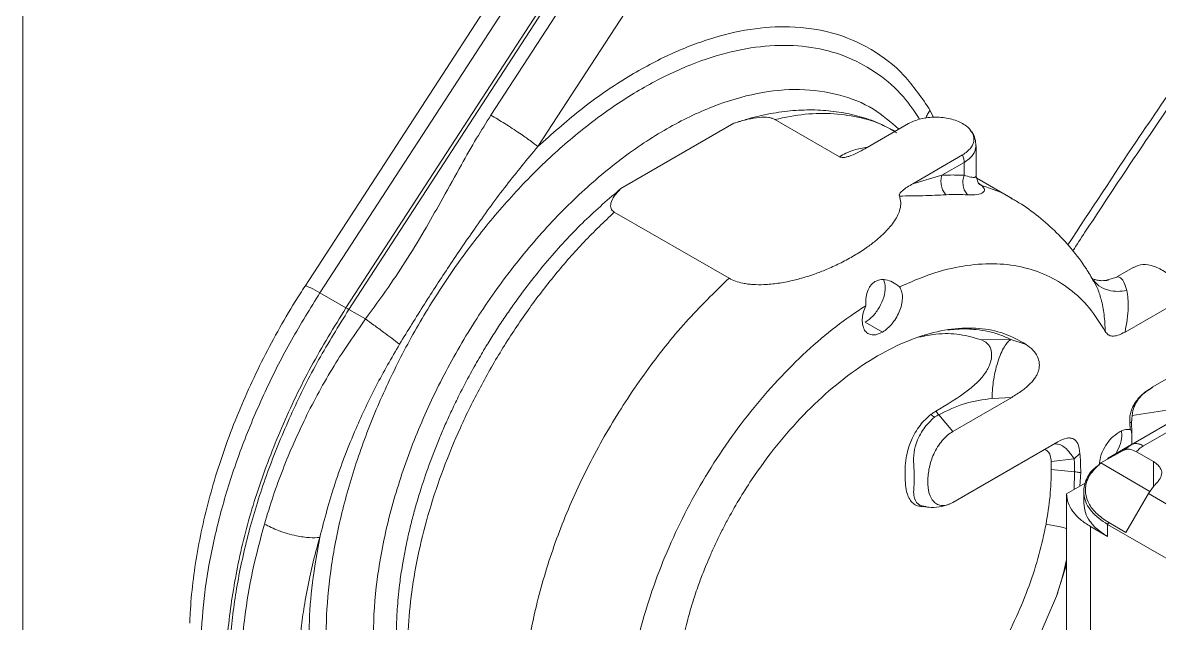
# Model space of a CAD drawing. Header units: millimetres. Extents: x 169 to 14583, y -399 to 10804.
# Drawn here: x 12408.4 to 12548.6, y 7381.3 to 7455.4 of the extents above; entities that cross this region are included whole.
import ezdxf

# ---------------------------------------------------------------- set-up
doc = ezdxf.new("R2010")
doc.units = ezdxf.units.MM
doc.header["$LTSCALE"] = 35

msp = doc.modelspace()

# ---------------------------------------------------------------- linework, layer by layer
at = {"color": 7, "linetype": 'Continuous', "lineweight": 18}
for p, q in [((12448.656, 7420.032), (12547.362, 7572.018)), ((12543.911, 7567.458), (12448.299, 7420.236)), ((12408.445, 7549.108), (12408.445, 5785.38)), ((12473.308, 7469.2), (12443.251, 7422.918)), ((12475.375, 7468.711), (12445.088, 7422.077)), ((12471.962, 7440.124), (12488.839, 7466.112)), ((12501.18, 7443.471), (12509.146, 7438.873)), ((12520.335, 7444.582), (12520.73, 7443.725)), ((12496.123, 7443.002), (12482.195, 7434.961)), ((12496.72, 7443.156), (12496.123, 7443.002)), ((12512.264, 7439.854), (12517.633, 7442.954)), ((12515.997, 7442.009), (12515.227, 7442.388)), ((12524.325, 7439.091), (12518.181, 7435.543)), ((12525.979, 7436.434), (12525.979, 7440.206)), ((12524.514, 7438.165), (12521.763, 7436.576)), ((12524.514, 7438.165), (12524.514, 7436.573)), ((12518.181, 7435.543), (12521.763, 7436.576)), ((12526.292, 7435.54), (12525.979, 7436.448)), ((12530.479, 7433.667), (12526.057, 7436.22)), ((12526.721, 7435.282), (12526.272, 7435.598)), ((12526.721, 7435.282), (12526.324, 7435.515)), ((12495.523, 7423.878), (12481.381, 7432.042)), ((12545.41, 7425.241), (12543.328, 7424.039)), ((12540.528, 7423.683), (12540.362, 7423.695)), ((12543.468, 7424.071), (12542.074, 7423.626)), ((12448.299, 7420.236), (12445.088, 7422.077)), ((12544.348, 7417.249), (12552.092, 7421.72)), ((12448.656, 7420.032), (12450.69, 7418.857)), ((12512.305, 7418.456), (12514.426, 7417.231)), ((12519.569, 7416.828), (12519.704, 7416.87)), ((12522.486, 7417.496), (12523.072, 7417.542)), ((12530.275, 7416.329), (12526.669, 7416.277)), ((12532.15, 7415.725), (12530.275, 7416.329)), ((12552.092, 7412.963), (12547.778, 7410.473)), ((12559.249, 7411.519), (12545.106, 7403.354)), ((12546.606, 7403.206), (12560.749, 7411.37)), ((12523.1, 7404.983), (12530.37, 7409.18)), ((12530.37, 7409.18), (12527.969, 7409.052)), ((12523.1, 7404.983), (12521.386, 7407.053)), ((12545.244, 7406.95), (12553.564, 7408.237)), ((12545.13, 7406.237), (12545.113, 7406.283)), ((12545.171, 7404.686), (12545.137, 7406.238)), ((12544.983, 7405.212), (12545.054, 7405.162)), ((12545.171, 7403.972), (12545.171, 7404.666)), ((12536.08, 7403.72), (12523.1, 7396.227)), ((12544.183, 7402.663), (12541.355, 7401.094)), ((12545.123, 7403.364), (12542.174, 7401.661)), ((12545.106, 7403.354), (12544.183, 7402.663)), ((12545.171, 7403.392), (12545.171, 7403.763)), ((12538.085, 7401.591), (12535.243, 7401.264)), ((12535.259, 7400.275), (12535.243, 7401.264)), ((12538.793, 7402.28), (12538.085, 7401.591)), ((12547.849, 7401.264), (12545.767, 7402.466)), ((12538.124, 7400.016), (12535.259, 7400.275)), ((12538.061, 7397.817), (12538.124, 7400.016)), ((12538.791, 7398.238), (12538.881, 7399.917)), ((12541.355, 7401.094), (12547.418, 7397.593)), ((12537.142, 7397.287), (12539.45, 7398.619)), ((12537.142, 7340.129), (12537.142, 7397.287)), ((12539.263, 7397.598), (12539.263, 7396.12)), ((12544.455, 7392.528), (12547.228, 7397.33)), ((12547.228, 7397.33), (12547.849, 7398.187)), ((12547.228, 7397.33), (12549.706, 7395.9)), ((12519.398, 7395.716), (12519.604, 7395.693)), ((12540.071, 7393.262), (12542.192, 7392.038)), ((12540.071, 7347.607), (12540.071, 7393.262)), ((12542.192, 7392.038), (12542.192, 7393.508)), ((12542.192, 7393.508), (12553.506, 7386.976)), ((12542.334, 7393.752), (12544.455, 7392.528)), ((12535.88, 7384.654), (12537.142, 7388.58)), ((12533.352, 7378.761), (12535.88, 7384.654))]:
    msp.add_line(p, q, dxfattribs=at)
at = {"color": 7, "linetype": 'Continuous', "lineweight": 18, "flags": 128}
for points in [[(12466.162, 7443.994), (12494.58, 7487.752), (12516.909, 7522.133)], [(12547.849, 7398.187), (12547.849, 7399.54), (12547.849, 7401.264)], [(12542.192, 7393.508), (12542.271, 7393.645), (12542.334, 7393.752)]]:
    msp.add_lwpolyline(points, dxfattribs=at)
at = {"color": 7, "linetype": 'Continuous', "lineweight": 18}
for points, knots in [([(12557.798, 7458.341), (12553.764, 7452.518), (12546.821, 7442.497), (12540.106, 7432.272), (12537.292, 7427.988)], [0, 0, 0, 0, 0.5810537, 1, 1, 1, 1]), ([(12537.922, 7427.254), (12538.416, 7428.019), (12541.536, 7432.847), (12547.42, 7441.623), (12553.762, 7450.926), (12557.438, 7456.195), (12558.36, 7457.516)], [0, 0, 0, 0, 0.0745844, 0.4709853, 0.8673819, 1, 1, 1, 1]), ([(12471.962, 7440.124), (12473.675, 7441.66), (12477.101, 7444.729), (12482.421, 7448.433), (12487.755, 7451.391), (12493.032, 7453.493), (12498.156, 7454.719), (12503.327, 7455.061), (12508.4, 7454.323), (12513.141, 7452.285), (12517.251, 7449.126), (12519.307, 7446.097), (12520.335, 7444.582)], [0, 0, 0, 0, 0.093388, 0.1866349, 0.2800842, 0.3733818, 0.4666724, 0.5601275, 0.6700042, 0.7800839, 0.8899974, 1, 1, 1, 1]), ([(12450.044, 7361.903), (12449.335, 7363.279), (12447.915, 7366.032), (12446.577, 7370.968), (12445.851, 7376.389), (12445.804, 7382.267), (12446.421, 7388.484), (12447.696, 7394.938), (12449.606, 7401.517), (12452.119, 7408.11), (12455.192, 7414.603), (12458.771, 7420.885), (12462.797, 7426.849), (12467.2, 7432.393), (12471.904, 7437.422), (12476.83, 7441.849), (12481.892, 7445.599), (12487.005, 7448.609), (12492.08, 7450.826), (12497.032, 7452.212), (12501.775, 7452.744), (12506.227, 7452.411), (12510.317, 7451.227), (12513.953, 7449.183), (12516.915, 7446.632), (12518.383, 7444.443), (12519.022, 7443.49)], [0, 0, 0, 0, 0.0420691, 0.0841383, 0.1262074, 0.1682766, 0.2103457, 0.2524149, 0.294484, 0.3365531, 0.3786223, 0.4206914, 0.4627606, 0.5048297, 0.5468989, 0.588968, 0.6310371, 0.6731063, 0.7151754, 0.7572446, 0.7993137, 0.8413829, 0.883452, 0.9255212, 0.9675903, 1, 1, 1, 1]), ([(12455.559, 7363.24), (12454.784, 7364.783), (12453.234, 7367.87), (12451.971, 7373.552), (12451.532, 7379.834), (12451.999, 7386.646), (12453.343, 7393.796), (12455.535, 7401.115), (12458.52, 7408.422), (12462.224, 7415.536), (12466.557, 7422.282), (12471.412, 7428.495), (12476.669, 7434.02), (12482.198, 7438.723), (12487.864, 7442.487), (12493.528, 7445.221), (12499.047, 7446.853), (12504.294, 7447.355), (12509.114, 7446.677), (12513.265, 7445.052), (12515.448, 7443.149), (12516.454, 7442.273)], [0, 0, 0, 0, 0.0530404, 0.1060809, 0.1591213, 0.2121617, 0.2652021, 0.3182426, 0.371283, 0.4243234, 0.4773639, 0.5304043, 0.5834447, 0.6364851, 0.6895256, 0.742566, 0.7956064, 0.8486468, 0.9016873, 0.9547277, 1, 1, 1, 1]), ([(12450.69, 7418.857), (12451.645, 7420.163), (12453.44, 7422.619), (12455.955, 7426.402), (12458.162, 7430.078), (12460.343, 7433.94), (12462.358, 7437.61), (12464.304, 7441.038), (12465.568, 7443.048), (12466.162, 7443.994)], [0, 0, 0, 0, 0.1635796, 0.3077055, 0.459955, 0.5990461, 0.75907, 0.8866728, 1, 1, 1, 1]), ([(12466.162, 7443.994), (12466.724, 7443.66), (12467.847, 7442.992), (12469.615, 7441.832), (12471.055, 7440.828), (12471.659, 7440.359), (12471.962, 7440.124)], [0, 0, 0, 0, 0.279619, 0.559238, 0.779619, 1, 1, 1, 1]), ([(12501.18, 7443.471), (12501.07, 7443.524), (12500.843, 7443.634), (12500.199, 7443.76), (12499.15, 7443.746), (12497.692, 7443.487), (12496.686, 7443.176), (12496.123, 7443.002)], [0, 0, 0, 0, 0.0785002, 0.1625156, 0.3694184, 0.6470616, 1, 1, 1, 1]), ([(12514.698, 7442.647), (12514.449, 7442.774), (12513.453, 7443.28), (12511.567, 7443.877), (12509.067, 7444.43), (12506.453, 7444.672), (12503.748, 7444.631), (12500.959, 7444.283), (12498.604, 7443.787), (12497.18, 7443.322), (12496.713, 7443.17)], [0, 0, 0, 0, 0.0476441, 0.1904064, 0.3337746, 0.4785788, 0.6254173, 0.7745763, 0.926005, 1, 1, 1, 1]), ([(12516.213, 7441.813), (12515.784, 7442.079), (12514.438, 7442.912), (12511.85, 7443.729), (12508.51, 7444.256), (12504.945, 7444.222), (12502.435, 7443.722), (12501.18, 7443.471)], [0, 0, 0, 0, 0.1048312, 0.3286234, 0.5524156, 0.7762078, 1, 1, 1, 1]), ([(12519.763, 7443.614), (12519.766, 7443.625), (12519.811, 7443.801), (12519.993, 7444.137), (12520.221, 7444.434), (12520.335, 7444.582)], [0, 0, 0, 0, 0.0328287, 0.5164143, 1, 1, 1, 1]), ([(12525.967, 7440.196), (12525.944, 7440.497), (12525.897, 7441.107), (12525.597, 7441.777), (12525.32, 7442.08), (12525.252, 7442.155)], [0, 0, 0, 0, 0.4225587, 0.8574035, 1, 1, 1, 1]), ([(12454.898, 7415.75), (12455.915, 7417.404), (12457.912, 7420.651), (12461.073, 7425.497), (12464.421, 7430.408), (12468.007, 7435.378), (12470.649, 7438.548), (12471.962, 7440.124)], [0, 0, 0, 0, 0.1927897, 0.3786425, 0.5760334, 0.7892823, 1, 1, 1, 1]), ([(12512.599, 7440.048), (12512.301, 7440.004), (12511.715, 7439.918), (12510.82, 7439.67), (12509.948, 7439.339), (12509.399, 7439.02), (12509.146, 7438.873)], [0, 0, 0, 0, 0.2293723, 0.4502192, 0.7464272, 1, 1, 1, 1]), ([(12509.146, 7438.873), (12509.177, 7438.857), (12509.238, 7438.826), (12509.391, 7438.785), (12509.628, 7438.772), (12509.947, 7438.818), (12510.938, 7439.092), (12511.649, 7439.501), (12512.264, 7439.854)], [0, 0, 0, 0, 0.0322514, 0.0640441, 0.1324053, 0.2161832, 0.3214665, 1, 1, 1, 1]), ([(12525.977, 7440.199), (12525.909, 7439.819), (12525.772, 7439.057), (12524.935, 7438.463), (12524.514, 7438.165)], [0, 0, 0, 0, 0.4985605, 1, 1, 1, 1]), ([(12521.763, 7436.576), (12522.229, 7436.596), (12522.927, 7436.626), (12523.725, 7436.611), (12524.121, 7436.595), (12524.318, 7436.585), (12524.413, 7436.579), (12524.469, 7436.576), (12524.497, 7436.574), (12524.514, 7436.573)], [0, 0, 0, 0, 0.49998006, 0.74992823, 0.87493895, 0.93745934, 0.96872403, 0.98045289, 1, 1, 1, 1]), ([(12524.514, 7436.573), (12524.803, 7436.49), (12525.379, 7436.324), (12525.898, 7436.296), (12525.939, 7436.395), (12525.958, 7436.441)], [0, 0, 0, 0, 0.3486267, 0.694901, 1, 1, 1, 1]), ([(12482.195, 7434.961), (12480.689, 7433.664), (12477.679, 7431.071), (12473.23, 7426.267), (12470.216, 7422.426), (12468.45, 7419.916), (12467.908, 7419.127), (12467.374, 7418.329), (12466.849, 7417.525), (12466.332, 7416.714), (12465.958, 7416.111), (12465.644, 7415.598), (12465.321, 7415.064), (12464.616, 7413.874), (12463.552, 7411.99), (12462.38, 7409.748), (12461.359, 7407.642), (12460.564, 7405.894), (12459.137, 7402.563), (12458.019, 7399.49), (12457.161, 7396.671), (12456.905, 7395.793), (12456.663, 7394.917), (12456.433, 7394.043), (12456.215, 7393.172), (12456.03, 7392.387), (12455.831, 7391.497), (12455.583, 7390.312), (12455.26, 7388.568), (12454.977, 7386.688), (12454.771, 7384.906), (12454.642, 7383.44), (12454.562, 7382.114), (12454.46, 7379.239), (12454.57, 7376.639), (12454.86, 7374.301), (12454.964, 7373.583), (12455.08, 7372.874), (12455.211, 7372.176), (12455.323, 7371.63), (12455.395, 7371.319), (12455.415, 7371.234)], [0, 0, 0, 0, 0.0839469, 0.1678888, 0.2618861, 0.2742061, 0.2865262, 0.2988462, 0.3111663, 0.3234866, 0.3358069, 0.3384122, 0.3465495, 0.3597619, 0.391455, 0.4295053, 0.4568842, 0.4816508, 0.5038052, 0.5978024, 0.610123, 0.6224436, 0.6347643, 0.6470851, 0.6594059, 0.6717268, 0.6804577, 0.6973678, 0.722456, 0.7557209, 0.7794443, 0.8013534, 0.8214484, 0.8397293, 0.9337266, 0.9460471, 0.9583678, 0.9706884, 0.9830092, 0.99533, 1, 1, 1, 1]), ([(12482.195, 7434.961), (12481.899, 7434.643), (12481.362, 7434.065), (12480.933, 7433.224), (12480.892, 7432.614), (12481.1, 7432.238), (12481.29, 7432.105), (12481.381, 7432.042)], [0, 0, 0, 0, 0.345878, 0.6282645, 0.8364346, 0.9211368, 1, 1, 1, 1]), ([(12518.181, 7435.543), (12517.717, 7435.269), (12517.087, 7434.896), (12516.598, 7434.393), (12516.497, 7434.162), (12516.518, 7434.065), (12516.527, 7434.02)], [0, 0, 0, 0, 0.619031, 0.8422682, 0.927342, 1, 1, 1, 1]), ([(12524.929, 7434.176), (12525.342, 7434.169), (12526.177, 7434.155), (12526.867, 7434.412), (12527.119, 7434.806), (12526.852, 7435.124), (12526.721, 7435.282)], [0, 0, 0, 0, 0.2643137, 0.5351367, 0.770147, 1, 1, 1, 1]), ([(12530.409, 7433.681), (12530.351, 7433.723), (12529.268, 7434.513), (12527.959, 7434.908), (12526.721, 7435.282)], [0, 0, 0, 0, 0.0542454, 1, 1, 1, 1]), ([(12516.527, 7434.02), (12516.602, 7433.762), (12516.757, 7433.223), (12516.632, 7432.436), (12516.354, 7431.679), (12515.944, 7430.96), (12515.357, 7430.178), (12514.577, 7429.342), (12513.588, 7428.471), (12512.388, 7427.571), (12510.977, 7426.669), (12509.388, 7425.798), (12507.808, 7425.065), (12506.285, 7424.462), (12504.835, 7423.979), (12503.269, 7423.561), (12501.608, 7423.236), (12499.955, 7423.075), (12498.699, 7423.081), (12497.834, 7423.164), (12497.1, 7423.284), (12496.285, 7423.494), (12495.774, 7423.751), (12495.523, 7423.878)], [0, 0, 0, 0, 0.0422573, 0.0884276, 0.1270058, 0.167718, 0.2109278, 0.2652818, 0.3214044, 0.3797704, 0.4494145, 0.5184256, 0.584676, 0.6391453, 0.6911921, 0.7412358, 0.8006056, 0.8548783, 0.8975266, 0.9175053, 0.9368297, 0.9689358, 1, 1, 1, 1]), ([(12516.527, 7434.02), (12517.518, 7434.032), (12519.63, 7434.057), (12521.362, 7434.137), (12522.281, 7434.179)], [0, 0, 0, 0, 0.4688699, 1, 1, 1, 1]), ([(12522.281, 7434.179), (12522.783, 7434.2), (12523.679, 7434.238), (12524.547, 7434.195), (12524.929, 7434.176)], [0, 0, 0, 0, 0.5599912, 1, 1, 1, 1]), ([(12540.459, 7423.53), (12540.174, 7424.033), (12539.374, 7425.445), (12537.765, 7427.544), (12535.696, 7429.8), (12533.413, 7431.739), (12531.64, 7433.03), (12530.59, 7433.582), (12530.408, 7433.678)], [0, 0, 0, 0, 0.1197284, 0.3363031, 0.5474316, 0.754071, 0.9573305, 1, 1, 1, 1]), ([(12552.092, 7421.72), (12551.685, 7422.284), (12550.872, 7423.411), (12549.399, 7424.667), (12547.909, 7425.437), (12546.504, 7425.684), (12545.773, 7425.376), (12545.417, 7425.227)], [0, 0, 0, 0, 0.2021667, 0.4043336, 0.6065004, 0.8086669, 1, 1, 1, 1]), ([(12512.305, 7418.456), (12512.629, 7418.686), (12513.277, 7419.146), (12514.102, 7420.284), (12514.645, 7421.539), (12514.86, 7422.782), (12514.684, 7423.391), (12514.598, 7423.69)], [0, 0, 0, 0, 0.2017595, 0.4030357, 0.604539, 0.806029, 1, 1, 1, 1]), ([(12516.527, 7422.812), (12516.247, 7423.031), (12515.723, 7423.441), (12514.879, 7423.716), (12514.123, 7423.748), (12513.715, 7423.563), (12513.516, 7423.472)], [0, 0, 0, 0, 0.3031492, 0.5680464, 0.7891856, 1, 1, 1, 1]), ([(12540.312, 7423.848), (12540.517, 7423.494), (12540.934, 7422.772), (12541.44, 7421.247), (12541.806, 7419.426), (12541.878, 7418.02), (12541.915, 7417.316)], [0, 0, 0, 0, 0.2273276, 0.4632965, 0.7313663, 1, 1, 1, 1]), ([(12540.312, 7423.848), (12540.561, 7423.524), (12541.064, 7422.867), (12542.215, 7422.37), (12543.417, 7422.208), (12544.191, 7422.329), (12544.568, 7422.388)], [0, 0, 0, 0, 0.2785043, 0.5656873, 0.7880944, 1, 1, 1, 1]), ([(12542.31, 7423.645), (12542.022, 7423.612), (12541.426, 7423.543), (12540.808, 7423.658), (12540.514, 7423.766), (12540.525, 7423.687), (12540.527, 7423.669)], [0, 0, 0, 0, 0.280101, 0.579547, 0.9045386, 1, 1, 1, 1]), ([(12543.468, 7424.071), (12543.679, 7423.997), (12544.112, 7423.846), (12544.414, 7422.882), (12544.568, 7422.388)], [0, 0, 0, 0, 0.4881833, 1, 1, 1, 1]), ([(12443.251, 7422.918), (12442.844, 7422.283), (12441.673, 7420.45), (12439.854, 7417.336), (12437.858, 7413.563), (12436.043, 7409.719), (12434.414, 7405.828), (12432.983, 7401.908), (12431.758, 7397.979), (12430.746, 7394.062), (12429.952, 7390.174), (12429.39, 7386.337), (12429.118, 7383.393), (12429.055, 7381.743), (12429.039, 7381.324)], [0, 0, 0, 0, 0.0486483, 0.140296, 0.2319641, 0.3236581, 0.4154044, 0.5072305, 0.5991635, 0.6912294, 0.7834512, 0.8758467, 0.9684241, 1, 1, 1, 1]), ([(12445.088, 7422.077), (12444.683, 7422.301), (12443.871, 7422.75), (12443.29, 7422.995), (12443.318, 7422.897), (12443.326, 7422.87)], [0, 0, 0, 0, 0.4164465, 0.832893, 1, 1, 1, 1]), ([(12513.516, 7423.472), (12513.348, 7423.346), (12512.999, 7423.082), (12512.633, 7422.419), (12512.392, 7421.548), (12512.379, 7420.862), (12512.372, 7420.498)], [0, 0, 0, 0, 0.2078091, 0.4334049, 0.6986745, 1, 1, 1, 1]), ([(12514.426, 7417.231), (12514.646, 7417.377), (12515.084, 7417.67), (12515.696, 7418.332), (12516.219, 7419.104), (12516.615, 7419.949), (12516.859, 7420.803), (12516.928, 7421.604), (12516.832, 7422.312), (12516.629, 7422.646), (12516.527, 7422.812)], [0, 0, 0, 0, 0.1249999, 0.2499999, 0.3749999, 0.4999999, 0.625, 0.7499999, 0.8749999, 1, 1, 1, 1]), ([(12544.568, 7422.388), (12544.665, 7421.715), (12544.876, 7420.247), (12544.533, 7418.303), (12544.348, 7417.249)], [0, 0, 0, 0, 0.4580107, 1, 1, 1, 1]), ([(12445.088, 7422.077), (12443.893, 7420.155), (12441.503, 7416.311), (12438.424, 7410.255), (12435.772, 7404.091), (12433.579, 7397.778), (12431.909, 7391.417), (12430.765, 7385.078), (12430.52, 7381.071), (12430.398, 7379.067)], [0, 0, 0, 0, 0.14000345, 0.2800069, 0.42001035, 0.5600138, 0.70667587, 0.85333793, 1, 1, 1, 1]), ([(12448.299, 7420.236), (12446.828, 7417.846), (12443.886, 7413.065), (12440.265, 7405.477), (12437.331, 7397.79), (12435.171, 7390.106), (12433.915, 7382.662), (12433.413, 7377.393), (12433.592, 7374.826), (12433.617, 7374.455)], [0, 0, 0, 0, 0.1621026, 0.3242052, 0.4863078, 0.6484104, 0.810513, 0.9726156, 1, 1, 1, 1]), ([(12434.218, 7369.447), (12434.068, 7371.331), (12433.767, 7375.093), (12434.128, 7381.224), (12435.079, 7387.595), (12436.666, 7394.159), (12438.846, 7400.795), (12441.595, 7407.386), (12444.833, 7413.867), (12447.38, 7417.974), (12448.656, 7420.032)], [0, 0, 0, 0, 0.12524999, 0.25001068, 0.37476626, 0.50000057, 0.62523875, 0.75000092, 0.87476272, 1, 1, 1, 1]), ([(12448.653, 7420.013), (12448.642, 7420.021), (12448.58, 7420.064), (12448.448, 7420.148), (12448.349, 7420.207), (12448.299, 7420.236)], [0, 0, 0, 0, 0.10021192, 0.55010596, 1, 1, 1, 1]), ([(12512.372, 7420.498), (12511.138, 7419.665), (12508.671, 7418.002), (12505.038, 7414.89), (12501.522, 7411.379), (12498.176, 7407.503), (12495.068, 7403.324), (12492.244, 7398.9), (12489.727, 7394.286), (12487.555, 7389.527), (12485.755, 7384.694), (12484.35, 7379.877), (12483.345, 7375.14), (12483.052, 7372.133), (12482.906, 7370.627)], [0, 0, 0, 0, 0.0830898, 0.1660243, 0.2500144, 0.3339865, 0.4169117, 0.5000009, 0.5830764, 0.6660046, 0.7499964, 0.8339818, 0.9169126, 1, 1, 1, 1]), ([(12512.372, 7420.498), (12512.262, 7420.209), (12512.043, 7419.632), (12511.926, 7418.792), (12511.98, 7418.048), (12512.215, 7417.452), (12512.61, 7417.047), (12513.137, 7416.867), (12513.757, 7416.905), (12514.203, 7417.122), (12514.426, 7417.231)], [0, 0, 0, 0, 0.12500003, 0.2500001, 0.37500003, 0.50000005, 0.62500012, 0.75000007, 0.8750001, 1, 1, 1, 1]), ([(12438.238, 7393.562), (12438.587, 7394.712), (12439.272, 7396.975), (12440.497, 7400.31), (12441.823, 7403.515), (12443.82, 7407.799), (12446.631, 7413.013), (12449.365, 7416.949), (12450.69, 7418.857)], [0, 0, 0, 0, 0.1316191, 0.2590036, 0.3821593, 0.5010927, 0.7581802, 1, 1, 1, 1]), ([(12450.69, 7418.857), (12451.028, 7418.616), (12451.73, 7418.114), (12453.231, 7417.014), (12454.263, 7416.231), (12454.898, 7415.75)], [0, 0, 0, 0, 0.2629582, 0.5463765, 1, 1, 1, 1]), ([(12532.15, 7415.725), (12531.262, 7416.219), (12529.485, 7417.206), (12526.365, 7417.8), (12522.996, 7417.724), (12519.416, 7416.917), (12515.717, 7415.414), (12511.976, 7413.244), (12508.279, 7410.456), (12504.707, 7407.113), (12501.339, 7403.288), (12498.127, 7398.9), (12496.071, 7395.466), (12494.917, 7393.272), (12494.567, 7392.585), (12494.226, 7391.894), (12493.894, 7391.2), (12493.572, 7390.503), (12493.342, 7389.988), (12493.041, 7389.3), (12492.593, 7388.244), (12491.915, 7386.506), (12491.27, 7384.65), (12490.742, 7382.93), (12490.354, 7381.517), (12489.701, 7378.854), (12489.293, 7376.459), (12489.082, 7374.324), (12489.029, 7373.664), (12488.987, 7373.009), (12488.957, 7372.361), (12488.939, 7371.718), (12488.936, 7371.295), (12488.935, 7371.084)], [0, 0, 0, 0, 0.0624917, 0.1249833, 0.187475, 0.2499666, 0.3124583, 0.3749499, 0.4374416, 0.4999332, 0.5624246, 0.624911, 0.6948782, 0.7040507, 0.7132232, 0.7223958, 0.7315686, 0.7407415, 0.7499146, 0.7518549, 0.7677501, 0.7913448, 0.8196684, 0.8400474, 0.8584887, 0.8749923, 0.944957, 0.9541297, 0.9633024, 0.9724752, 0.9816481, 0.9908211, 1, 1, 1, 1]), ([(12526.669, 7416.277), (12525.785, 7416.531), (12524.019, 7417.04), (12521.381, 7417.112), (12519.617, 7416.748), (12518.903, 7416.601)], [0, 0, 0, 0, 0.3732837, 0.7465674, 1, 1, 1, 1]), ([(12530.275, 7416.329), (12529.83, 7416.531), (12528.94, 7416.936), (12527.498, 7417.336), (12526.14, 7417.559), (12524.928, 7417.634), (12523.959, 7417.637), (12523.345, 7417.582), (12523.071, 7417.558)], [0, 0, 0, 0, 0.2075769, 0.4151508, 0.6227191, 0.7679976, 0.8965018, 1, 1, 1, 1]), ([(12541.915, 7417.316), (12542.023, 7417.165), (12542.239, 7416.863), (12542.782, 7416.707), (12543.497, 7416.81), (12544.043, 7417.092), (12544.348, 7417.249)], [0, 0, 0, 0, 0.2204349, 0.4383702, 0.685992, 1, 1, 1, 1]), ([(12445.057, 7391.903), (12445.643, 7394.133), (12446.817, 7398.609), (12449.261, 7404.894), (12451.948, 7410.643), (12453.913, 7414.045), (12454.898, 7415.75)], [0, 0, 0, 0, 0.2775102, 0.5568601, 0.7777964, 1, 1, 1, 1]), ([(12521.012, 7407.486), (12522.371, 7408.278), (12524.182, 7409.332), (12526.29, 7411.131), (12527.141, 7412.178), (12527.575, 7412.99), (12527.788, 7413.555), (12527.898, 7414.105), (12527.908, 7414.644), (12527.809, 7415.154), (12527.481, 7415.839), (12527.009, 7416.093), (12526.669, 7416.277)], [0, 0, 0, 0, 0.3806214, 0.5072383, 0.6065593, 0.6491557, 0.6891761, 0.7288344, 0.7704023, 0.8180905, 0.8688185, 1, 1, 1, 1]), ([(12527.969, 7409.052), (12527.971, 7409.366), (12527.974, 7410.022), (12528.095, 7411.15), (12528.316, 7412.359), (12528.637, 7413.554), (12529.032, 7414.619), (12529.46, 7415.458), (12529.883, 7416.048), (12530.148, 7416.238), (12530.275, 7416.329)], [0, 0, 0, 0, 0.1126636, 0.235271, 0.3655359, 0.499997, 0.6344586, 0.7647248, 0.8873341, 1, 1, 1, 1]), ([(12530.37, 7409.18), (12530.803, 7409.445), (12531.581, 7409.922), (12532.599, 7410.768), (12533.246, 7411.535), (12533.568, 7412.136), (12533.718, 7412.566), (12533.788, 7412.988), (12533.78, 7413.573), (12533.543, 7414.305), (12532.991, 7415.102), (12532.445, 7415.506), (12532.15, 7415.725)], [0, 0, 0, 0, 0.1673465, 0.3002606, 0.4000964, 0.4432217, 0.4848445, 0.5270869, 0.5726641, 0.6806388, 0.8274466, 1, 1, 1, 1]), ([(12547.778, 7410.473), (12547.322, 7410.184), (12546.686, 7409.78), (12545.94, 7409.021), (12545.535, 7408.481), (12545.231, 7407.92), (12545.027, 7407.333), (12544.917, 7406.71), (12544.927, 7406.316), (12544.933, 7406.108)], [0, 0, 0, 0, 0.3180666, 0.4434207, 0.5558731, 0.6552663, 0.7569294, 0.8721775, 1, 1, 1, 1]), ([(12545.167, 7406.28), (12545.185, 7406.705), (12545.223, 7407.666), (12546.055, 7409.321), (12547.135, 7410.036), (12547.682, 7410.398)], [0, 0, 0, 0, 0.280962, 0.6352565, 1, 1, 1, 1]), ([(12521.386, 7407.053), (12522.446, 7407.575), (12524.466, 7408.568), (12526.841, 7408.896), (12527.969, 7409.052)], [0, 0, 0, 0, 0.5249905, 1, 1, 1, 1]), ([(12519.4, 7395.736), (12519.234, 7395.74), (12518.848, 7395.749), (12518.333, 7396.002), (12517.865, 7396.451), (12517.361, 7397.421), (12517.187, 7399.228), (12517.238, 7401.496), (12517.784, 7403.501), (12518.468, 7404.85), (12519.057, 7405.726), (12519.718, 7406.505), (12520.197, 7406.901), (12520.437, 7407.099)], [0, 0, 0, 0, 0.0480101, 0.1117275, 0.1787337, 0.2478626, 0.4188178, 0.5999189, 0.7450699, 0.8099608, 0.8741924, 0.9371745, 1, 1, 1, 1]), ([(12520.437, 7407.099), (12520.544, 7407.178), (12520.735, 7407.318), (12520.928, 7407.435), (12521.012, 7407.486)], [0, 0, 0, 0, 0.5622552, 1, 1, 1, 1]), ([(12520.843, 7406.727), (12520.767, 7406.794), (12520.63, 7406.913), (12520.496, 7407.042), (12520.437, 7407.099)], [0, 0, 0, 0, 0.5594817, 1, 1, 1, 1]), ([(12520.843, 7406.727), (12520.94, 7406.797), (12521.115, 7406.921), (12521.303, 7407.013), (12521.386, 7407.053)], [0, 0, 0, 0, 0.5541764, 1, 1, 1, 1]), ([(12521.386, 7407.053), (12521.315, 7407.131), (12521.188, 7407.27), (12521.066, 7407.42), (12521.012, 7407.486)], [0, 0, 0, 0, 0.56, 1, 1, 1, 1]), ([(12519.785, 7395.732), (12519.45, 7395.784), (12518.697, 7395.899), (12518.153, 7397.108), (12518.413, 7398.643), (12518.318, 7400.412), (12518.236, 7401.99), (12518.579, 7403.653), (12519.44, 7405.415), (12520.378, 7406.292), (12520.843, 7406.727)], [0, 0, 0, 0, 0.1103333, 0.2475556, 0.4131599, 0.5374354, 0.6434093, 0.7366683, 0.8692933, 1, 1, 1, 1]), ([(12544.933, 7406.108), (12545.062, 7406.082), (12545.203, 7406.054), (12545.136, 7406.223), (12545.13, 7406.237)], [0, 0, 0, 0, 0.9164247, 1, 1, 1, 1]), ([(12544.933, 7406.108), (12544.943, 7405.942), (12544.963, 7405.645), (12544.977, 7405.345), (12544.983, 7405.212)], [0, 0, 0, 0, 0.5599992, 1, 1, 1, 1]), ([(12523.1, 7396.227), (12522.878, 7396.116), (12522.432, 7395.894), (12521.793, 7395.824), (12521.213, 7395.952), (12520.618, 7396.397), (12520.136, 7397.327), (12519.987, 7398.808), (12520.137, 7400.462), (12520.618, 7401.948), (12521.213, 7403.08), (12521.793, 7403.877), (12522.432, 7404.545), (12522.878, 7404.838), (12523.1, 7404.983)], [0, 0, 0, 0, 0.061291, 0.1230173, 0.1880421, 0.2548238, 0.3714739, 0.5000009, 0.6285856, 0.7451786, 0.8120168, 0.8769845, 0.9387384, 1, 1, 1, 1]), ([(12538.793, 7402.28), (12538.731, 7402.711), (12538.621, 7403.473), (12538.111, 7404.043), (12537.604, 7404.192), (12536.977, 7404.168), (12536.446, 7403.903), (12536.08, 7403.72)], [0, 0, 0, 0, 0.289129, 0.511215, 0.6245842, 0.7408266, 1, 1, 1, 1]), ([(12543.602, 7404.901), (12543.277, 7404.671), (12542.628, 7404.211), (12541.814, 7403.078), (12541.271, 7401.893), (12541.199, 7401.186), (12541.168, 7400.875)], [0, 0, 0, 0, 0.26431576, 0.52863182, 0.79294818, 1, 1, 1, 1]), ([(12543.238, 7402.276), (12543.433, 7402.678), (12543.825, 7403.488), (12544.02, 7404.494), (12543.918, 7404.919), (12543.892, 7405.025)], [0, 0, 0, 0, 0.4249114, 0.8561458, 1, 1, 1, 1]), ([(12544.983, 7405.212), (12544.741, 7405.228), (12544.309, 7405.255), (12543.818, 7405.01), (12543.602, 7404.901)], [0, 0, 0, 0, 0.5595676, 1, 1, 1, 1]), ([(12545.135, 7405.105), (12545.144, 7405.037), (12545.163, 7404.906), (12545.167, 7404.654), (12545.169, 7404.531)], [0, 0, 0, 0, 0.51377355, 1, 1, 1, 1]), ([(12545.169, 7403.391), (12545.17, 7403.547), (12545.174, 7403.999), (12545.171, 7404.321), (12545.169, 7404.531)], [0, 0, 0, 0, 0.3453094, 1, 1, 1, 1]), ([(12535.243, 7401.264), (12535.214, 7401.523), (12535.157, 7402.035), (12534.869, 7402.556), (12534.582, 7402.718), (12534.462, 7402.786)], [0, 0, 0, 0, 0.3732234, 0.7377982, 1, 1, 1, 1]), ([(12538.085, 7401.591), (12537.829, 7401.964), (12537.302, 7402.731), (12536.431, 7403.401), (12535.897, 7403.451), (12535.653, 7403.474)], [0, 0, 0, 0, 0.3397996, 0.6979155, 1, 1, 1, 1]), ([(12544.183, 7402.663), (12544.31, 7402.712), (12544.552, 7402.808), (12545.085, 7402.786), (12545.502, 7402.59), (12545.767, 7402.466)], [0, 0, 0, 0, 0.2841261, 0.5458567, 1, 1, 1, 1]), ([(12545.767, 7402.466), (12545.888, 7402.618), (12546.106, 7402.889), (12546.453, 7403.109), (12546.606, 7403.206)], [0, 0, 0, 0, 0.5597955, 1, 1, 1, 1]), ([(12538.124, 7400.016), (12538.122, 7400.313), (12538.118, 7400.844), (12538.095, 7401.363), (12538.085, 7401.591)], [0, 0, 0, 0, 0.5599961, 1, 1, 1, 1]), ([(12538.881, 7399.917), (12538.876, 7400.365), (12538.868, 7401.166), (12538.816, 7401.94), (12538.793, 7402.28)], [0, 0, 0, 0, 0.5599914, 1, 1, 1, 1]), ([(12548.566, 7399.007), (12548.693, 7399.224), (12548.946, 7399.658), (12548.828, 7400.303), (12548.457, 7400.855), (12548.052, 7401.128), (12547.849, 7401.264)], [0, 0, 0, 0, 0.2797752, 0.5595497, 0.779775, 1, 1, 1, 1]), ([(12534.605, 7393.554), (12534.795, 7394.711), (12535.177, 7397.024), (12535.232, 7399.192), (12535.259, 7400.275)], [0, 0, 0, 0, 0.5008072, 1, 1, 1, 1]), ([(12538.881, 7399.917), (12538.738, 7399.93), (12538.482, 7399.955), (12538.233, 7399.997), (12538.124, 7400.016)], [0, 0, 0, 0, 0.56, 1, 1, 1, 1]), ([(12541.168, 7400.875), (12540.916, 7400.694), (12540.052, 7400.072), (12539.343, 7398.735), (12539.154, 7396.947), (12539.997, 7395.059), (12541.46, 7394.025), (12542.192, 7393.508)], [0, 0, 0, 0, 0.08643833, 0.29626678, 0.50609495, 0.75304745, 1, 1, 1, 1]), ([(12542.334, 7393.752), (12541.77, 7394.132), (12540.642, 7394.892), (12539.676, 7396.306), (12539.335, 7397.883), (12539.774, 7399.577), (12540.828, 7400.588), (12541.355, 7401.094)], [0, 0, 0, 0, 0.18675998, 0.37351972, 0.5602796, 0.78013982, 1, 1, 1, 1]), ([(12547.849, 7398.187), (12547.987, 7398.337), (12548.265, 7398.641), (12548.465, 7398.884), (12548.566, 7399.007)], [0, 0, 0, 0, 0.4946791, 1, 1, 1, 1]), ([(12537.142, 7397.287), (12537.185, 7396.912), (12537.27, 7396.166), (12537.873, 7395.096), (12538.775, 7394.099), (12539.637, 7393.542), (12540.071, 7393.262)], [0, 0, 0, 0, 0.25125498, 0.50013881, 0.74895744, 1, 1, 1, 1]), ([(12519.594, 7395.727), (12519.778, 7395.689), (12520.375, 7395.565), (12521.409, 7395.664), (12522.288, 7395.814), (12522.683, 7396.03), (12522.707, 7396.043)], [0, 0, 0, 0, 0.1767613, 0.57588364, 0.97415411, 1, 1, 1, 1]), ([(12542.192, 7392.038), (12541.753, 7392.322), (12540.879, 7392.887), (12539.973, 7393.899), (12539.375, 7394.985), (12539.3, 7395.74), (12539.263, 7396.12)], [0, 0, 0, 0, 0.2513096, 0.5002117, 0.7490137, 1, 1, 1, 1]), ([(12435.627, 7368.684), (12435.467, 7370.809), (12435.149, 7375.06), (12435.675, 7381.55), (12436.69, 7387.739), (12437.722, 7391.621), (12438.238, 7393.562)], [0, 0, 0, 0, 0.27996105, 0.55992211, 0.77996105, 1, 1, 1, 1]), ([(12438.238, 7393.562), (12438.797, 7393.279), (12439.96, 7392.691), (12442.034, 7392.11), (12443.829, 7391.84), (12444.659, 7391.883), (12445.057, 7391.903)], [0, 0, 0, 0, 0.27026131, 0.56242935, 0.78973639, 1, 1, 1, 1]), ([(12496.909, 7357.175), (12497.696, 7356.938), (12499.27, 7356.465), (12501.895, 7356.363), (12504.66, 7356.711), (12507.543, 7357.546), (12510.493, 7358.844), (12513.464, 7360.587), (12516.407, 7362.747), (12519.278, 7365.288), (12522.028, 7368.171), (12524.616, 7371.35), (12526.999, 7374.774), (12529.14, 7378.388), (12531.005, 7382.136), (12532.558, 7385.954), (12533.805, 7389.793), (12534.338, 7392.3), (12534.605, 7393.553)], [0, 0, 0, 0, 0.0625, 0.125, 0.1875, 0.25, 0.3125, 0.375, 0.4375, 0.5, 0.5625, 0.625, 0.6875, 0.75, 0.8125, 0.875, 0.9375, 1, 1, 1, 1]), ([(12534.605, 7393.554), (12535.195, 7393.456), (12536.056, 7393.314), (12536.883, 7393.089), (12537.142, 7393.018)], [0, 0, 0, 0, 0.6863803, 1, 1, 1, 1]), ([(12442.983, 7366.98), (12442.917, 7367.389), (12442.753, 7368.403), (12442.543, 7370.281), (12442.405, 7372.504), (12442.382, 7374.799), (12442.447, 7376.848), (12442.585, 7378.909), (12442.818, 7381.176), (12443.213, 7383.936), (12443.783, 7386.92), (12444.428, 7389.65), (12444.88, 7391.268), (12445.057, 7391.903)], [0, 0, 0, 0, 0.0563612, 0.1396958, 0.2499938, 0.3429137, 0.4262519, 0.5000106, 0.5896666, 0.6931177, 0.8194268, 0.9291313, 1, 1, 1, 1]), ([(12445.057, 7391.903), (12444.726, 7390.035), (12444.062, 7386.299), (12443.718, 7381.318), (12443.721, 7376.895), (12443.983, 7374.362), (12444.114, 7373.095)], [0, 0, 0, 0, 0.2799725, 0.5599537, 0.7799786, 1, 1, 1, 1]), ([(12535.88, 7384.654), (12535.988, 7384.966), (12536.218, 7385.63), (12536.532, 7386.694), (12536.825, 7387.83), (12537.029, 7388.721), (12537.122, 7389.213), (12537.142, 7389.322)], [0, 0, 0, 0, 0.2020242, 0.4298797, 0.6835394, 0.9301022, 1, 1, 1, 1])]:
    msp.add_open_spline(points, degree=3, knots=knots, dxfattribs=at)
for points in [[(12517.633, 7442.954), (12518.121, 7443.178), (12519.098, 7443.625), (12520.985, 7443.822), (12522.835, 7443.613), (12524.412, 7443.004), (12525.466, 7442.094), (12525.828, 7441.026), (12525.488, 7439.936), (12524.713, 7439.372), (12524.325, 7439.091)], [(12524.325, 7439.091), (12524.38, 7438.93), (12524.49, 7438.609), (12524.506, 7438.313), (12524.514, 7438.165)], [(12521.763, 7436.576), (12521.714, 7436.365), (12521.616, 7435.941), (12521.683, 7435.265), (12521.897, 7434.638), (12522.153, 7434.332), (12522.281, 7434.179)], [(12524.929, 7434.176), (12524.805, 7434.329), (12524.557, 7434.635), (12524.367, 7435.262), (12524.331, 7435.938), (12524.453, 7436.362), (12524.514, 7436.573)], [(12481.381, 7432.042), (12480.126, 7430.843), (12477.615, 7428.445), (12474.054, 7424.362), (12470.7, 7419.986), (12467.606, 7415.333), (12464.808, 7410.472), (12462.343, 7405.462), (12460.239, 7400.365), (12458.525, 7395.245), (12457.221, 7390.167), (12456.344, 7385.194), (12455.905, 7380.389), (12455.909, 7375.812), (12456.355, 7371.517), (12457.246, 7367.571), (12458.535, 7363.979), (12459.738, 7361.958), (12460.339, 7360.947)], [(12541.915, 7417.316), (12541.284, 7418.323), (12540.024, 7420.337), (12537.571, 7422.631), (12534.755, 7424.342), (12531.581, 7425.392), (12528.114, 7425.78), (12524.408, 7425.481), (12520.529, 7424.557), (12517.861, 7423.394), (12516.527, 7422.812)], [(12495.523, 7423.878), (12493.728, 7422.13), (12490.137, 7418.636), (12485.214, 7412.433), (12480.795, 7405.723), (12477.017, 7398.602), (12473.967, 7391.27), (12471.748, 7383.925), (12470.332, 7376.709), (12470.156, 7372.229), (12470.067, 7369.988)], [(12545.106, 7403.354), (12545.21, 7403.402), (12545.418, 7403.496), (12545.79, 7403.503), (12546.19, 7403.419), (12546.467, 7403.277), (12546.606, 7403.206)]]:
    msp.add_open_spline(points, degree=3, dxfattribs=at)

doc.saveas('drawing.dxf')
